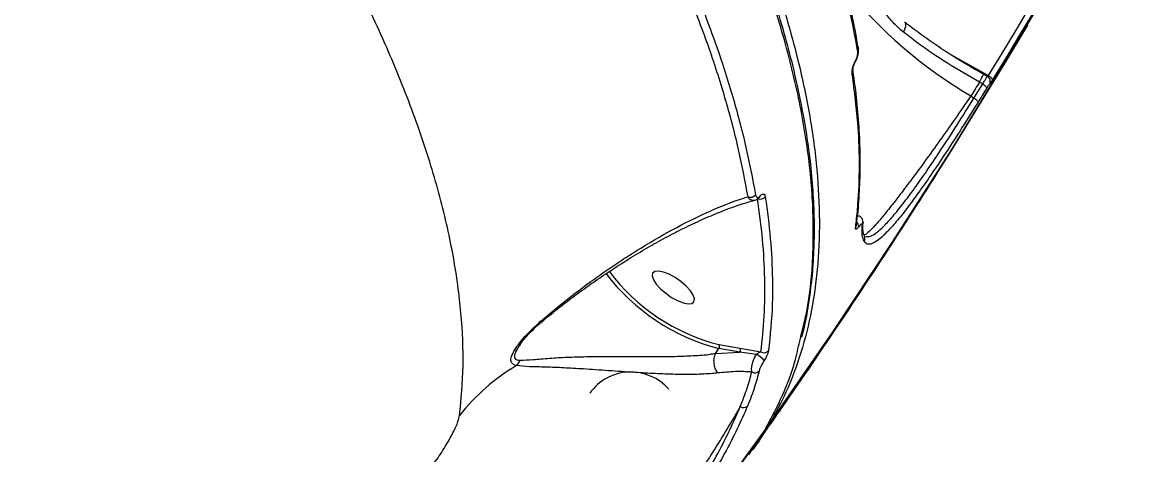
# Model space of a CAD drawing. Header units: millimetres. Extents: x -7151 to 6134, y -5040 to 5562.
# Drawn here: x -1329.2 to -1131.1, y -1053.6 to -976 of the extents above; entities that cross this region are included whole.
import ezdxf

# ---------------------------------------------------------------- set-up
doc = ezdxf.new("R2010")
doc.units = ezdxf.units.MM
for name, color, linetype in [('DIKOM_ОБЪЕКТ', 7, 'Continuous'), ('DIKOM_РАЗМЕР_ЗОНА', 7, 'Continuous'), ('DIKOM_РАЗМЕР_ОБЪЕКТА', 7, 'Continuous')]:
    doc.layers.add(name, color=color, linetype=linetype)
doc.styles.add('style1', font='arial.ttf', dxfattribs={"width": 0.8})
doc.dimstyles.new('1-50', dxfattribs={"dimtxt": 300, "dimasz": 200, "dimexe": 100, "dimexo": 0, "dimgap": 100, "dimtad": 1, "dimtxsty": 'style1', "dimcen": 200, "dimclrd": 7, "dimclre": 7, "dimclrt": 7, "dimadec": 1, "dimazin": 2, "dimtfac": 1, "dimtmove": 0, "dimatfit": 2, "dimfxl": 0, "dimlwd": 25, "dimlwe": 18, "dimarcsym": 0})

# ---------------------------------------------------------------- blocks, each defined once
blk = doc.blocks.new('*D0')
at = {"layer": 'Defpoints', "color": 0, "transparency": 16777216}
for p in [(4133.55, 168.74), (-4567.47, -1241.13), (4133.55, -4153.12)]:
    blk.add_point(p, dxfattribs=at)
at = {"layer": 'DIKOM_РАЗМЕР_ОБЪЕКТА', "color": 7, "lineweight": 18, "transparency": 16777216}
for p, q in [((4133.55, 168.74), (4133.55, -4253.12)), ((-4567.47, -1241.13), (-4567.47, -4253.12))]:
    blk.add_line(p, q, dxfattribs=at)
at = {"layer": 'DIKOM_РАЗМЕР_ОБЪЕКТА', "color": 7, "lineweight": 25, "transparency": 16777216}
blk.add_line((-4367.47, -4153.12), (3933.55, -4153.12), dxfattribs=at)
at = {"layer": 'DIKOM_РАЗМЕР_ОБЪЕКТА', "color": 7, "transparency": 16777216}
for points in [[(-4367.47, -4119.79), (-4367.47, -4186.45), (-4567.47, -4153.12)], [(3933.55, -4119.79), (3933.55, -4186.45), (4133.55, -4153.12)]]:
    blk.add_solid(points, dxfattribs=at)
at = {"layer": 'DIKOM_РАЗМЕР_ОБЪЕКТА', "color": 7, "transparency": 16777216, "insert": (150.61, -3899.95), "char_height": 300, "attachment_point": 5, "style": 'style1'}
blk.add_mtext('8700', dxfattribs=at)
blk = doc.blocks.new('*D3')
at = {"layer": 'Defpoints', "color": 0, "transparency": 16777216}
for p in [(6133.55, 253.24), (-5802.46, -2467.19), (6133.55, -4939.78)]:
    blk.add_point(p, dxfattribs=at)
at = {"layer": 'DIKOM_РАЗМЕР_ЗОНА', "color": 7, "lineweight": 18, "transparency": 16777216}
for p, q in [((6133.55, 253.24), (6133.55, -5039.78)), ((-5802.46, -2467.19), (-5802.46, -5039.78))]:
    blk.add_line(p, q, dxfattribs=at)
at = {"layer": 'DIKOM_РАЗМЕР_ЗОНА', "color": 7, "lineweight": 25, "transparency": 16777216}
blk.add_line((-5602.46, -4939.78), (5933.55, -4939.78), dxfattribs=at)
at = {"layer": 'DIKOM_РАЗМЕР_ЗОНА', "color": 7, "transparency": 16777216}
for points in [[(-5602.46, -4906.44), (-5602.46, -4973.11), (-5802.46, -4939.78)], [(5933.55, -4906.44), (5933.55, -4973.11), (6133.55, -4939.78)]]:
    blk.add_solid(points, dxfattribs=at)
at = {"layer": 'DIKOM_РАЗМЕР_ЗОНА', "color": 7, "transparency": 16777216, "insert": (186.61, -4686.61), "char_height": 300, "attachment_point": 5, "style": 'style1'}
blk.add_mtext('11950', dxfattribs=at)

msp = doc.modelspace()

# ---------------------------------------------------------------- linework, layer by layer
at = {"layer": 'DIKOM_ОБЪЕКТ', "color": 7, "linetype": 'Continuous', "lineweight": 15}
for p, q in [((-1163.336, -981.54), (-1162.524, -981.989)), ((-1162.524, -981.989), (-1156.851, -985.176)), ((-1155.606, -987.346), (-1153.702, -984.223)), ((-1153.234, -983.456), (-1152.784, -982.718)), ((-1156.293, -985.767), (-1156.96, -985.398)), ((-1156.96, -985.398), (-1156.96, -985.399)), ((-1156.851, -985.176), (-1156.071, -985.607)), ((-1157.122, -987.106), (-1157.7, -986.786)), ((-1159.227, -989.258), (-1158.684, -989.633)), ((-1178.335, -1014.249), (-1178.299, -1014.279)), ((-1239.993, -1033.828), (-1240.087, -1033.964)), ((-1204.365, -1033.829), (-1200.594, -1034.472)), ((-1205.003, -1035.418), (-1205.001, -1035.415)), ((-1205.001, -1035.415), (-1204.375, -1034.529)), ((-1205.001, -1035.415), (-1200.605, -1035.172)), ((-1200.605, -1035.172), (-1204.375, -1034.529)), ((-1197.706, -1035.621), (-1200.605, -1035.172)), ((-1200.594, -1034.472), (-1196.846, -1035.13)), ((-1196.568, -1049.839), (-1196.605, -1049.894)), ((-1196.227, -1049.254), (-1196.185, -1049.189)), ((-1199.046, -1053.59), (-1196.605, -1049.894))]:
    msp.add_line(p, q, dxfattribs=at)
at = {"layer": 'DIKOM_ОБЪЕКТ', "color": 7, "linetype": 'Continuous', "lineweight": 15, "flags": 128}
for points in [[(-1156.071, -985.607), (-1153.68, -981.683), (-1151.306, -977.749), (-1148.95, -973.804), (-1146.611, -969.849), (-1144.289, -965.883), (-1141.985, -961.907), (-1139.698, -957.921), (-1137.429, -953.926)], [(-1136.742, -954.728), (-1139.013, -958.727), (-1141.302, -962.716), (-1143.608, -966.695), (-1145.931, -970.664), (-1148.272, -974.622), (-1150.631, -978.571), (-1153.007, -982.508), (-1155.4, -986.436)], [(-1195.153, -1047.736), (-1184.023, -1031.652), (-1173.198, -1015.366), (-1162.682, -998.881), (-1152.476, -982.204), (-1145.549, -970.468)], [(-1149.111, -976.546), (-1152.854, -982.844), (-1163.059, -999.522), (-1173.576, -1016.006), (-1184.401, -1032.292), (-1195.531, -1048.376)], [(-1156.071, -985.607), (-1155.912, -985.712), (-1155.765, -985.825), (-1155.637, -985.942), (-1155.531, -986.058), (-1155.452, -986.17), (-1155.403, -986.272), (-1155.385, -986.362), (-1155.4, -986.436)], [(-1157.7, -986.786), (-1157.89, -987.095), (-1158.081, -987.405), (-1158.272, -987.714), (-1158.463, -988.023), (-1158.654, -988.332), (-1158.845, -988.64), (-1159.036, -988.949), (-1159.227, -989.258)], [(-1158.684, -989.633), (-1158.488, -989.318), (-1158.293, -989.002), (-1158.097, -988.686), (-1157.902, -988.37), (-1157.707, -988.054), (-1157.512, -987.738), (-1157.317, -987.422), (-1157.122, -987.106)], [(-1156.451, -987.935), (-1156.646, -988.251), (-1156.841, -988.567), (-1157.036, -988.883), (-1157.231, -989.2), (-1157.427, -989.516), (-1157.622, -989.832), (-1157.818, -990.148), (-1158.014, -990.464)], [(-1157.122, -987.106), (-1156.963, -987.211), (-1156.817, -987.324), (-1156.689, -987.441), (-1156.584, -987.557), (-1156.505, -987.668), (-1156.456, -987.771), (-1156.437, -987.861), (-1156.451, -987.935)], [(-1155.835, -986.995), (-1155.839, -987.009), (-1155.923, -987.186)], [(-1158.684, -989.633), (-1158.525, -989.739), (-1158.38, -989.852), (-1158.252, -989.969), (-1158.147, -990.085), (-1158.068, -990.197), (-1158.019, -990.3), (-1158, -990.39), (-1158.014, -990.464)], [(-1178.567, -1011.908), (-1178.567, -1011.915), (-1178.568, -1011.973)], [(-1178.406, -1014.229), (-1178.393, -1014.25), (-1178.382, -1014.265)], [(-1216.252, -1021.019), (-1216.341, -1021.528), (-1216.123, -1022.202), (-1215.616, -1022.988), (-1214.86, -1023.821), (-1213.917, -1024.634), (-1212.863, -1025.362), (-1211.784, -1025.944), (-1210.768, -1026.335), (-1209.895, -1026.502), (-1209.238, -1026.432), (-1208.849, -1026.131), (-1208.76, -1025.622), (-1208.978, -1024.948), (-1209.485, -1024.162), (-1210.241, -1023.329), (-1211.184, -1022.516), (-1212.238, -1021.788), (-1213.316, -1021.206), (-1214.333, -1020.815), (-1215.206, -1020.648), (-1215.863, -1020.718), (-1216.252, -1021.019)], [(-1338.041, -1211.187), (-1323.775, -1197.667), (-1309.772, -1183.894), (-1296.035, -1169.872), (-1282.569, -1155.605), (-1269.378, -1141.098), (-1256.466, -1126.354), (-1243.838, -1111.379), (-1231.496, -1096.177), (-1219.444, -1080.752), (-1207.687, -1065.109), (-1196.227, -1049.254)], [(-1196.587, -1049.762), (-1196.584, -1049.821), (-1196.605, -1049.894)], [(-1196.568, -1049.839), (-1196.499, -1049.699), (-1196.46, -1049.583)], [(-1196.605, -1049.894), (-1208.065, -1065.75), (-1219.822, -1081.392), (-1231.874, -1096.817), (-1244.215, -1112.019), (-1256.844, -1126.995), (-1269.756, -1141.738), (-1282.947, -1156.245), (-1296.413, -1170.512), (-1310.149, -1184.535), (-1324.153, -1198.308), (-1338.419, -1211.827)]]:
    msp.add_lwpolyline(points, dxfattribs=at)
at = {"layer": 'DIKOM_ОБЪЕКТ', "color": 7, "linetype": 'Continuous', "lineweight": 15}
for centre, radius, start, end in [((-1117.87, -918.537), 81.926, 218.66671, 239.68088), ((-1180.169, -980.662), 0.792, 324.23972, 13.77396), ((-1181.162, -984.838), 0.808, 324.53554, 9.39715), ((-1189.036, -969.176), 35.945, 330.66427, 333.17031), ((-1152.62, -987.609), 4.881, 150.0926, 153.78796), ((-1198.695, -1006.323), 1.102, 245.35433, 322.37526), ((-1196.944, -1006.654), 1.096, 242.76005, 322.46316), ((-1197.291, -1007.151), 0.327, 321.14725, 358.85339), ((-1180.263, -1012.637), 0.935, 356.71949, 52.02651), ((-1179.461, -1011.923), 0.895, 326.23869, 356.79982), ((-1180.591, -1012.395), 0.839, 325.21532, 353.46174), ((-1179.212, -1014.796), 0.985, 328.08437, 32.64302), ((-1195.137, -998.715), 36.986, 217.12402, 255.5371), ((-1195.644, -999.466), 35.452, 216.74185, 255.76026), ((-1204.87, -1034.172), 0.611, 324.18194, 34.1399), ((-1201.1, -1034.814), 0.611, 324.20596, 34.07686), ((-1198.848, -1038.636), 3.224, 37.51748, 69.24189), ((-1196.294, -1034.245), 1.043, 238.06159, 321.84305), ((-1221.576, -1069.645), 37.3, 120.75045, 141.69721), ((-1242.373, -1035.667), 2.583, 311.89969, 337.86651), ((-1220.153, -1047.729), 9, 40.88338, 144.72948), ((-1197.96, -1037.832), 1.041, 239.26647, 319.9115), ((-1199.961, -1044.094), 1.029, 235.23384, 312.65909), ((-1195.976, -1047.169), 1, 291.7391, 324.78047), ((-1195.88, -1047.218), 0.892, 289.40652, 324.54629), ((-1197.049, -1048.686), 1, 324.6785, 329.82258), ((-1196.254, -1047.862), 0.887, 292.73825, 324.60326), ((-1195.854, -1048.275), 0.339, 342.60759, 34.13767)]:
    msp.add_arc(centre, radius, start, end, dxfattribs=at)
for points, knots in [([(-1644.194, -574.397), (-1640.487, -575.949), (-1630.501, -580.13), (-1613.988, -587.531), (-1594.658, -596.742), (-1574.97, -606.711), (-1554.984, -617.422), (-1534.762, -628.858), (-1514.749, -640.766), (-1495.011, -653.094), (-1475.602, -665.784), (-1456.207, -679.04), (-1436.895, -692.841), (-1417.736, -707.152), (-1399.153, -721.657), (-1381.196, -736.301), (-1363.9, -751.029), (-1346.984, -766.08), (-1330.523, -781.415), (-1314.589, -796.987), (-1299.53, -812.453), (-1285.379, -827.762), (-1272.146, -842.868), (-1259.615, -858.018), (-1247.862, -873.158), (-1236.947, -888.236), (-1227.11, -902.92), (-1218.361, -917.167), (-1210.683, -930.949), (-1203.95, -944.488), (-1198.23, -957.727), (-1193.566, -970.611), (-1190.209, -982.337), (-1187.982, -992.96), (-1186.704, -1002.551), (-1186.247, -1011.725), (-1186.627, -1020.451), (-1187.834, -1028.637), (-1189.859, -1036.244), (-1192.328, -1042.573), (-1194.336, -1046.242), (-1195.153, -1047.736)], [0, 0, 0, 0, 0.01565191, 0.04216801, 0.06870427, 0.0952203, 0.12250625, 0.14981467, 0.17710061, 0.20361639, 0.23015267, 0.25666869, 0.28395471, 0.31126297, 0.33854913, 0.365065, 0.39160125, 0.41811705, 0.44540318, 0.47271133, 0.49999739, 0.52651332, 0.55304962, 0.5795654, 0.60685157, 0.63415992, 0.66144592, 0.68796171, 0.71449799, 0.74101386, 0.7682998, 0.79560805, 0.82289418, 0.84597232, 0.86907733, 0.89218252, 0.91550637, 0.93883056, 0.96156378, 0.98434854, 1, 1, 1, 1]), ([(-1189.792, -1032.711), (-1189.354, -1031.003), (-1188.159, -1026.35), (-1187.4, -1017.916), (-1187.456, -1007.484), (-1188.712, -996.283), (-1191.078, -984.602), (-1194.534, -972.48), (-1199.02, -959.982), (-1204.61, -946.901), (-1211.331, -933.26), (-1219.188, -919.094), (-1228.007, -904.714), (-1237.736, -890.174), (-1248.302, -875.532), (-1259.878, -860.549), (-1272.467, -845.263), (-1286.049, -829.721), (-1300.157, -814.447), (-1314.693, -799.493), (-1329.555, -784.901), (-1345.161, -770.254), (-1361.489, -755.596), (-1378.501, -740.975), (-1396.063, -726.516), (-1414.132, -712.266), (-1432.653, -698.271), (-1451.69, -684.489), (-1471.2, -670.979), (-1491.124, -657.794), (-1511.024, -645.225), (-1530.832, -633.301), (-1550.483, -622.036), (-1570.298, -611.247), (-1590.214, -600.988), (-1610.157, -591.326), (-1628.539, -582.949), (-1640.137, -578.07), (-1645.266, -575.913)], [0, 0, 0, 0, 0.016245, 0.0442546, 0.0730778, 0.1019245, 0.1307476, 0.1587571, 0.1867884, 0.2147979, 0.2436212, 0.2724678, 0.301291, 0.3293005, 0.3573317, 0.3853414, 0.4141644, 0.4430111, 0.4718343, 0.4988356, 0.5258559, 0.552857, 0.5805843, 0.6083323, 0.6360595, 0.6640692, 0.6921004, 0.7201101, 0.7489334, 0.7777801, 0.8066034, 0.8346131, 0.8626442, 0.8906539, 0.9194772, 0.9483238, 0.9771472, 1, 1, 1, 1]), ([(-1250.847, -1046.526), (-1250.569, -1043.602), (-1250.013, -1037.753), (-1250.435, -1028.255), (-1251.787, -1018.167), (-1254.199, -1007.443), (-1257.662, -996.12), (-1262.107, -984.445), (-1267.495, -972.466), (-1273.766, -960.238), (-1281.025, -947.562), (-1289.286, -934.464), (-1298.547, -920.98), (-1308.605, -907.403), (-1319.408, -893.784), (-1330.888, -880.17), (-1343.229, -866.344), (-1356.426, -852.346), (-1370.452, -838.222), (-1385.008, -824.274), (-1400.032, -810.548), (-1415.455, -797.08), (-1431.519, -783.66), (-1448.195, -770.339), (-1465.44, -757.167), (-1482.89, -744.421), (-1500.482, -732.137), (-1518.151, -720.339), (-1536.171, -708.845), (-1554.491, -697.712), (-1573.057, -686.983), (-1590.171, -677.612), (-1605.798, -669.445), (-1615.197, -664.808), (-1619.9, -662.487)], [0, 0, 0, 0, 0.0311786, 0.062381, 0.0935595, 0.1256444, 0.1577553, 0.1898402, 0.2210204, 0.2522246, 0.2834047, 0.3154898, 0.3476011, 0.3796862, 0.4108891, 0.4421159, 0.4733188, 0.5054258, 0.5375586, 0.5696655, 0.6009196, 0.6321978, 0.6634522, 0.69561, 0.7277941, 0.7599519, 0.7912843, 0.8226406, 0.853973, 0.886209, 0.918471, 0.9507073, 0.9753305, 1, 1, 1, 1]), ([(-1189.536, -1032.501), (-1189.418, -1032.063), (-1188.909, -1030.171), (-1188.276, -1026.661), (-1187.648, -1021.971), (-1187.307, -1017.116), (-1187.229, -1012.11), (-1187.421, -1006.948), (-1187.882, -1001.628), (-1188.611, -996.151), (-1189.611, -990.513), (-1190.881, -984.718), (-1192.414, -978.786), (-1194.208, -972.742), (-1196.257, -966.602), (-1198.558, -960.37), (-1201.112, -954.044), (-1203.919, -947.621), (-1206.979, -941.1), (-1210.293, -934.478), (-1213.861, -927.755), (-1217.685, -920.928), (-1221.767, -913.994), (-1226.106, -906.953), (-1230.693, -899.824), (-1235.507, -892.635), (-1240.533, -885.413), (-1245.764, -878.167), (-1251.201, -870.893), (-1256.846, -863.589), (-1262.7, -856.251), (-1268.766, -848.878), (-1275.044, -841.468), (-1281.535, -834.019), (-1288.244, -826.529), (-1295.172, -818.994), (-1302.307, -811.428), (-1309.618, -803.866), (-1317.079, -796.334), (-1324.679, -788.844), (-1332.423, -781.388), (-1340.311, -773.967), (-1348.345, -766.579), (-1356.524, -759.225), (-1364.848, -751.904), (-1373.315, -744.617), (-1381.932, -737.367), (-1389.432, -731.168), (-1394.102, -727.411), (-1395.81, -726.037)], [0, 0, 0, 0, 0.0065122, 0.0281707, 0.0497975, 0.0714171, 0.0930499, 0.114713, 0.136428, 0.1582172, 0.1801025, 0.2021063, 0.2241796, 0.2461684, 0.2680458, 0.289839, 0.3115722, 0.3332693, 0.3549548, 0.376652, 0.398378, 0.4201579, 0.4420164, 0.4639776, 0.4860357, 0.5080613, 0.5299546, 0.5517547, 0.5734854, 0.5951723, 0.61684, 0.6385134, 0.6602098, 0.6819527, 0.7037677, 0.7256785, 0.7477043, 0.7697337, 0.7916102, 0.8134162, 0.8351692, 0.856887, 0.8785869, 0.9002871, 0.9220018, 0.9437456, 0.9655365, 0.9873925, 1, 1, 1, 1]), ([(-1171.362, -977.797), (-1171.991, -977.243), (-1173.25, -976.135), (-1175.047, -973.79), (-1176.635, -970.79), (-1177.792, -967.076), (-1178.349, -963.153), (-1178.329, -959.359), (-1177.867, -955.805), (-1177.044, -952.451), (-1175.954, -949.662), (-1174.831, -947.624), (-1173.88, -946.239), (-1172.851, -945.073), (-1171.547, -943.929), (-1169.97, -942.986), (-1167.788, -942.251), (-1165.14, -942.03), (-1162.133, -942.466), (-1160.049, -943.29), (-1159.1, -943.665)], [0, 0, 0, 0, 0.0450779, 0.0901815, 0.1588881, 0.227684, 0.2984044, 0.3691144, 0.4250496, 0.480819, 0.5408216, 0.5713835, 0.6019548, 0.6344687, 0.6670317, 0.7198489, 0.7727729, 0.8528862, 0.9329898, 1, 1, 1, 1]), ([(-1179.526, -981.126), (-1180.068, -978.235), (-1181.153, -972.454), (-1183.593, -963.354), (-1186.58, -953.975), (-1189.113, -947.466), (-1190.38, -944.211)], [0, 0, 0, 0, 0.249096, 0.4981956, 0.7490976, 1, 1, 1, 1]), ([(-1179.458, -980.495), (-1179.549, -979.913), (-1179.931, -977.473), (-1180.876, -973.039), (-1182.294, -967.191), (-1183.995, -961.205), (-1185.962, -955.095), (-1188.053, -949.191), (-1189.614, -945.271), (-1190.331, -943.473)], [0, 0, 0, 0, 0.0508034, 0.2128903, 0.3751229, 0.537457, 0.6998429, 0.8622323, 1, 1, 1, 1]), ([(-1199.155, -1007.324), (-1199.696, -1004.44), (-1200.778, -998.673), (-1203.214, -989.595), (-1206.194, -980.238), (-1208.721, -973.745), (-1209.985, -970.498)], [0, 0, 0, 0, 0.2490989, 0.4981951, 0.7490966, 1, 1, 1, 1]), ([(-1208.678, -970.084), (-1207.421, -973.315), (-1204.905, -979.777), (-1201.917, -989.136), (-1199.463, -998.261), (-1198.37, -1004.084), (-1197.823, -1006.995)], [0, 0, 0, 0, 0.2490974, 0.498194, 0.7490969, 1, 1, 1, 1]), ([(-1171.119, -976.057), (-1171.056, -976.115), (-1170.914, -976.248), (-1170.918, -976.699), (-1171.071, -977.216), (-1171.252, -977.598), (-1171.341, -977.76), (-1171.362, -977.797)], [0, 0, 0, 0, 0.22246955, 0.50944739, 0.79642296, 0.95336036, 1, 1, 1, 1]), ([(-1156.945, -985.373), (-1157.727, -984.936), (-1159.564, -983.911), (-1162.373, -982.189), (-1165.361, -980.243), (-1168.205, -978.232), (-1170.117, -976.821), (-1171.02, -976.082), (-1171.08, -976.033)], [0, 0, 0, 0, 0.154078, 0.361512, 0.5696966, 0.7778575, 0.9852548, 1, 1, 1, 1]), ([(-1157.7, -986.786), (-1159.624, -985.681), (-1163.529, -983.439), (-1168.054, -980.345), (-1170.549, -978.423), (-1171.362, -977.797)], [0, 0, 0, 0, 0.3958713, 0.8032234, 1, 1, 1, 1]), ([(-1179.887, -983.046), (-1179.834, -982.95), (-1179.682, -982.674), (-1179.509, -982.151), (-1179.371, -981.508), (-1179.316, -980.962), (-1179.39, -980.646), (-1179.415, -980.54)], [0, 0, 0, 0, 0.105876, 0.3019699, 0.5465113, 0.8476982, 1, 1, 1, 1]), ([(-1179.997, -983.168), (-1179.933, -983.048), (-1179.804, -982.811), (-1179.642, -982.366), (-1179.508, -981.801), (-1179.49, -981.382), (-1179.52, -981.167), (-1179.526, -981.126)], [0, 0, 0, 0, 0.1456192, 0.2899921, 0.532131, 0.9098282, 1, 1, 1, 1]), ([(-1180.504, -985.306), (-1180.51, -985.261), (-1180.537, -985.035), (-1180.51, -984.59), (-1180.365, -983.997), (-1180.195, -983.535), (-1180.063, -983.29), (-1179.997, -983.168)], [0, 0, 0, 0, 0.0951013, 0.4720035, 0.7157884, 0.8572586, 1, 1, 1, 1]), ([(-1180.362, -984.709), (-1180.364, -984.698), (-1180.372, -984.654), (-1180.371, -984.395), (-1180.3, -984.021), (-1180.187, -983.667), (-1180.085, -983.433), (-1180.011, -983.289), (-1179.975, -983.234), (-1179.968, -983.223)], [0, 0, 0, 0, 0.0992583, 0.3845498, 0.6607995, 0.811337, 0.9105157, 0.9821532, 1, 1, 1, 1]), ([(-1179.902, -1012.874), (-1179.868, -1012.602), (-1179.696, -1011.241), (-1179.345, -1007.646), (-1179.13, -1001.922), (-1179.366, -994.163), (-1180.097, -988.475), (-1180.504, -985.306)], [0, 0, 0, 0, 0.0321656, 0.1608351, 0.418395, 0.6759562, 1, 1, 1, 1]), ([(-1179.781, -1012.49), (-1179.744, -1012.251), (-1179.466, -1010.453), (-1179.203, -1006.945), (-1179.013, -1001.967), (-1179.114, -996.836), (-1179.497, -991.556), (-1179.928, -987.511), (-1180.314, -985.181), (-1180.392, -984.707)], [0, 0, 0, 0, 0.0284091, 0.2138643, 0.3990461, 0.5837047, 0.7680059, 0.952809, 1, 1, 1, 1]), ([(-1157.122, -987.106), (-1157.102, -987.072), (-1156.95, -986.814), (-1156.688, -986.375), (-1156.43, -985.957), (-1156.298, -985.756), (-1156.307, -985.787), (-1156.309, -985.796)], [0, 0, 0, 0, 0.0438495, 0.3276937, 0.6114557, 0.8949435, 1, 1, 1, 1]), ([(-1155.839, -986.994), (-1155.83, -986.973), (-1155.808, -986.921), (-1155.773, -986.742), (-1155.773, -986.497), (-1155.861, -986.201), (-1156.038, -985.932), (-1156.218, -985.826), (-1156.297, -985.779)], [0, 0, 0, 0, 0.08042897, 0.20321312, 0.37437437, 0.58349416, 0.81607522, 1, 1, 1, 1]), ([(-1156.294, -985.839), (-1156.28, -985.832), (-1156.253, -985.819), (-1156.178, -985.741), (-1156.113, -985.662), (-1156.076, -985.614), (-1156.071, -985.607)], [0, 0, 0, 0, 0.3171719, 0.6342186, 0.9509166, 1, 1, 1, 1]), ([(-1155.4, -986.436), (-1155.413, -986.456), (-1155.507, -986.609), (-1155.669, -986.868), (-1155.837, -987.12), (-1155.935, -987.247), (-1155.927, -987.206), (-1155.923, -987.186)], [0, 0, 0, 0, 0.0371799, 0.2778803, 0.5185609, 0.7591779, 1, 1, 1, 1]), ([(-1155.923, -987.186), (-1155.919, -987.166), (-1155.912, -987.126), (-1156.011, -987.252), (-1156.18, -987.503), (-1156.344, -987.761), (-1156.438, -987.914), (-1156.451, -987.935)], [0, 0, 0, 0, 0.2407893, 0.4813875, 0.7220531, 0.9627821, 1, 1, 1, 1]), ([(-1159.227, -989.258), (-1160.185, -990.642), (-1162.101, -993.411), (-1164.826, -997.272), (-1167.399, -1000.856), (-1169.777, -1004.1), (-1171.934, -1006.966), (-1173.83, -1009.397), (-1175.445, -1011.37), (-1176.768, -1012.873), (-1177.72, -1013.791), (-1178.246, -1014.215), (-1178.348, -1014.177), (-1178.354, -1014.175)], [0, 0, 0, 0, 0.09780092, 0.19560141, 0.29450302, 0.39371368, 0.49261809, 0.59250087, 0.69270048, 0.79258098, 0.89314146, 0.99402623, 1, 1, 1, 1]), ([(-1178.073, -1014.465), (-1177.809, -1014.477), (-1177.283, -1014.5), (-1176.169, -1013.824), (-1174.817, -1012.618), (-1173.22, -1010.87), (-1171.4, -1008.621), (-1169.363, -1005.885), (-1167.14, -1002.721), (-1164.619, -998.973), (-1161.805, -994.639), (-1159.724, -991.302), (-1158.684, -989.633)], [0, 0, 0, 0, 0.09724644, 0.19418178, 0.2911243, 0.38837505, 0.48531962, 0.58200765, 0.67900514, 0.77569784, 0.88784709, 1, 1, 1, 1]), ([(-1197.904, -1051.994), (-1196.244, -1049.641), (-1190.999, -1042.204), (-1182.384, -1029.536), (-1172.144, -1013.942), (-1163.922, -1001.036), (-1159.212, -993.272), (-1157.726, -990.823)], [0, 0, 0, 0, 0.1180391, 0.3729162, 0.6277781, 0.8826211, 1, 1, 1, 1]), ([(-1158.014, -990.464), (-1159.078, -992.166), (-1161.206, -995.57), (-1164.083, -999.991), (-1166.658, -1003.814), (-1168.929, -1007.043), (-1171.006, -1009.83), (-1172.869, -1012.14), (-1174.47, -1013.869), (-1175.467, -1014.845), (-1175.852, -1015.071), (-1175.866, -1015.079)], [0, 0, 0, 0, 0.1384964, 0.2769968, 0.3964326, 0.5162498, 0.63569, 0.7554917, 0.8756763, 0.9954784, 1, 1, 1, 1]), ([(-1236.312, -1029.633), (-1236.144, -1029.488), (-1234.434, -1028.025), (-1231.214, -1025.409), (-1226.77, -1022.08), (-1222.479, -1019.117), (-1217.47, -1015.914), (-1211.863, -1012.684), (-1205.883, -1009.763), (-1201.738, -1008.131), (-1199.595, -1007.461), (-1199.155, -1007.324)], [0, 0, 0, 0, 0.0115166, 0.1169975, 0.2229799, 0.3292412, 0.435101, 0.6083279, 0.7820031, 0.9552823, 1, 1, 1, 1]), ([(-1235.874, -1029.526), (-1235.109, -1028.893), (-1233.435, -1027.509), (-1230.825, -1025.501), (-1227.974, -1023.412), (-1224.929, -1021.303), (-1221.732, -1019.203), (-1218.444, -1017.18), (-1215.142, -1015.284), (-1211.847, -1013.53), (-1208.577, -1011.936), (-1205.347, -1010.503), (-1202.253, -1009.293), (-1199.763, -1008.436), (-1198.4, -1008.08), (-1197.933, -1007.958)], [0, 0, 0, 0, 0.0517044, 0.1132031, 0.1792047, 0.2507675, 0.329772, 0.4115991, 0.4963159, 0.5837448, 0.6735542, 0.7659971, 0.8601567, 0.9521233, 1, 1, 1, 1]), ([(-1197.934, -1007.953), (-1197.97, -1007.969), (-1198.175, -1008.056), (-1198.575, -1007.965), (-1198.94, -1007.697), (-1199.111, -1007.399), (-1199.155, -1007.324)], [0, 0, 0, 0, 0.0678018, 0.3852828, 0.8441605, 1, 1, 1, 1]), ([(-1197.916, -1007.959), (-1197.767, -1007.904), (-1197.437, -1007.782), (-1197.181, -1007.505), (-1197.04, -1007.353)], [0, 0, 0, 0, 0.4500867, 1, 1, 1, 1]), ([(-1197.823, -1006.995), (-1197.77, -1007.169), (-1197.692, -1007.428), (-1197.44, -1007.492), (-1197.23, -1007.411), (-1197.065, -1007.271), (-1196.982, -1007.177), (-1196.964, -1007.157)], [0, 0, 0, 0, 0.4455893, 0.6623227, 0.8364629, 0.9656736, 1, 1, 1, 1]), ([(-1196.846, -1035.13), (-1196.619, -1033.003), (-1196.167, -1028.749), (-1196.108, -1021.992), (-1196.464, -1014.986), (-1197.119, -1010.081), (-1197.446, -1007.629)], [0, 0, 0, 0, 0.2493134, 0.4986286, 0.7493149, 1, 1, 1, 1]), ([(-1197.039, -1007.36), (-1197.035, -1007.355), (-1197.011, -1007.325), (-1196.99, -1007.308), (-1196.992, -1007.309), (-1196.992, -1007.309)], [0, 0, 0, 0, 0.1231934, 0.6363468, 1, 1, 1, 1]), ([(-1196.964, -1007.157), (-1196.946, -1007.136), (-1196.86, -1007.038), (-1196.687, -1006.894), (-1196.466, -1006.81), (-1196.204, -1006.875), (-1196.126, -1007.144), (-1196.075, -1007.322)], [0, 0, 0, 0, 0.0349107, 0.1620258, 0.3362721, 0.5591277, 1, 1, 1, 1]), ([(-1196.075, -1007.322), (-1196.028, -1007.64), (-1195.792, -1009.231), (-1195.273, -1013.318), (-1194.799, -1019.432), (-1194.698, -1027.115), (-1195.196, -1032.108), (-1195.473, -1034.89)], [0, 0, 0, 0, 0.0321648, 0.1608338, 0.4183955, 0.6759544, 1, 1, 1, 1]), ([(-1178.579, -1011.973), (-1178.573, -1011.921), (-1178.554, -1011.757), (-1178.618, -1011.428), (-1178.84, -1011.063), (-1179.123, -1010.828), (-1179.329, -1010.789), (-1179.399, -1010.775)], [0, 0, 0, 0, 0.1263711, 0.4040441, 0.6396881, 0.8782728, 1, 1, 1, 1]), ([(-1178.717, -1012.42), (-1178.722, -1012.348), (-1178.732, -1012.205), (-1178.874, -1012.22), (-1179.078, -1012.377), (-1179.248, -1012.589), (-1179.329, -1012.69)], [0, 0, 0, 0, 0.2975273, 0.589047, 0.8028752, 1, 1, 1, 1]), ([(-1178.356, -1014.24), (-1178.383, -1014.192), (-1178.447, -1014.077), (-1178.561, -1013.531), (-1178.61, -1012.81), (-1178.569, -1012.168), (-1178.552, -1011.908)], [0, 0, 0, 0, 0.20895879, 0.50016095, 0.79767488, 1, 1, 1, 1]), ([(-1179.329, -1012.69), (-1179.35, -1012.718), (-1179.443, -1012.839), (-1179.605, -1013.02), (-1179.786, -1013.151), (-1179.909, -1013.13), (-1179.904, -1012.961), (-1179.902, -1012.874)], [0, 0, 0, 0, 0.0490821, 0.2179234, 0.4266431, 0.7022354, 1, 1, 1, 1]), ([(-1178.376, -1015.317), (-1178.507, -1014.993), (-1178.772, -1014.34), (-1178.736, -1013.063), (-1178.717, -1012.42)], [0, 0, 0, 0, 0.4965016, 1, 1, 1, 1]), ([(-1178.329, -1014.25), (-1178.324, -1014.255), (-1178.312, -1014.267), (-1178.341, -1014.213), (-1178.358, -1014.182)], [0, 0, 0, 0, 0.4223513, 1, 1, 1, 1]), ([(-1175.866, -1015.079), (-1176.24, -1015.327), (-1177.003, -1015.833), (-1177.844, -1015.918), (-1178.199, -1015.517), (-1178.376, -1015.317)], [0, 0, 0, 0, 0.3244832, 0.6627711, 1, 1, 1, 1]), ([(-1240.648, -1037.589), (-1241.012, -1037.462), (-1241.643, -1037.242), (-1241.701, -1036.272), (-1241.199, -1035.117), (-1240.387, -1033.897), (-1238.927, -1032.058), (-1237.412, -1030.653), (-1236.312, -1029.633)], [0, 0, 0, 0, 0.1914553, 0.3312376, 0.470488, 0.5823756, 0.6969209, 1, 1, 1, 1]), ([(-1240.108, -1033.952), (-1239.949, -1033.723), (-1239.589, -1033.204), (-1238.765, -1032.241), (-1237.634, -1031.089), (-1236.644, -1030.158), (-1235.999, -1029.648), (-1235.883, -1029.555)], [0, 0, 0, 0, 0.1716066, 0.3889006, 0.6400408, 0.9346947, 1, 1, 1, 1]), ([(-1236.312, -1029.633), (-1236.29, -1029.635), (-1236.13, -1029.652), (-1235.95, -1029.649), (-1235.891, -1029.533), (-1235.882, -1029.517)], [0, 0, 0, 0, 0.1224792, 0.8767736, 1, 1, 1, 1]), ([(-1240.087, -1033.964), (-1240.222, -1034.156), (-1240.665, -1034.78), (-1241.072, -1035.703), (-1240.995, -1036.529), (-1240.355, -1036.599), (-1239.98, -1036.64)], [0, 0, 0, 0, 0.1153192, 0.3753282, 0.6337232, 1, 1, 1, 1]), ([(-1196.227, -1049.254), (-1195.415, -1047.756), (-1193.228, -1043.722), (-1190.998, -1038.251), (-1190.068, -1033.977), (-1189.792, -1032.711)], [0, 0, 0, 0, 0.2935114, 0.790761, 1, 1, 1, 1]), ([(-1239.98, -1036.64), (-1239.251, -1036.604), (-1237.767, -1036.53), (-1234.83, -1036.253), (-1231.61, -1036.074), (-1227.996, -1035.969), (-1223.829, -1035.945), (-1219.612, -1035.972), (-1215.691, -1035.98), (-1212.258, -1035.95), (-1208.949, -1035.795), (-1206.498, -1035.687), (-1205.33, -1035.418), (-1205.003, -1035.418), (-1205.003, -1035.418)], [0, 0, 0, 0, 0.1058592, 0.2153356, 0.3127861, 0.4120307, 0.5248136, 0.6413481, 0.7237017, 0.8082105, 0.8893737, 0.9734939, 0.9999871, 1, 1, 1, 1]), ([(-1204.582, -1038.912), (-1204.605, -1038.883), (-1204.675, -1038.792), (-1204.87, -1038.487), (-1205.118, -1037.915), (-1205.273, -1037.081), (-1205.265, -1036.188), (-1205.094, -1035.685), (-1205.003, -1035.418)], [0, 0, 0, 0, 0.03431557, 0.10610209, 0.32206137, 0.53805725, 0.75402929, 1, 1, 1, 1]), ([(-1198.493, -1038.727), (-1198.516, -1038.457), (-1198.558, -1037.962), (-1198.353, -1037.061), (-1198.066, -1036.274), (-1197.828, -1035.843), (-1197.706, -1035.621)], [0, 0, 0, 0, 0.33122498, 0.60780254, 0.79833199, 1, 1, 1, 1]), ([(-1197.706, -1035.621), (-1197.679, -1035.595), (-1197.635, -1035.551), (-1197.537, -1035.471), (-1197.38, -1035.362), (-1197.147, -1035.237), (-1196.965, -1035.165), (-1196.863, -1035.135), (-1196.846, -1035.13)], [0, 0, 0, 0, 0.072689, 0.1227948, 0.2790495, 0.5490588, 0.9248239, 1, 1, 1, 1]), ([(-1195.473, -1034.89), (-1195.477, -1034.913), (-1195.497, -1035.052), (-1195.595, -1035.367), (-1195.809, -1035.847), (-1196.044, -1036.289), (-1196.209, -1036.544), (-1196.291, -1036.672)], [0, 0, 0, 0, 0.0639388, 0.3885577, 0.6455438, 0.8222551, 1, 1, 1, 1]), ([(-1204.582, -1038.912), (-1204.899, -1038.945), (-1206.184, -1039.081), (-1208.693, -1039.194), (-1212.166, -1039.182), (-1215.778, -1039.043), (-1219.83, -1038.805), (-1224.221, -1038.496), (-1228.515, -1038.194), (-1232.241, -1037.989), (-1235.505, -1037.844), (-1238.488, -1037.817), (-1239.929, -1037.665), (-1240.648, -1037.589)], [0, 0, 0, 0, 0.0275926, 0.1121802, 0.1968251, 0.2807364, 0.3647061, 0.4782479, 0.5919091, 0.6886518, 0.7854177, 0.892857, 1, 1, 1, 1]), ([(-1196.291, -1036.672), (-1196.377, -1036.806), (-1196.547, -1037.072), (-1196.798, -1037.539), (-1197.039, -1038.065), (-1197.119, -1038.346), (-1197.164, -1038.502)], [0, 0, 0, 0, 0.184909, 0.3685857, 0.6500786, 1, 1, 1, 1]), ([(-1198.493, -1038.727), (-1199.464, -1038.685), (-1201.417, -1038.602), (-1203.524, -1038.809), (-1204.582, -1038.912)], [0, 0, 0, 0, 0.4978633, 1, 1, 1, 1]), ([(-1200.548, -1044.939), (-1200.101, -1043.808), (-1199.201, -1041.53), (-1198.73, -1039.665), (-1198.493, -1038.727)], [0, 0, 0, 0, 0.4964807, 1, 1, 1, 1]), ([(-1197.164, -1038.502), (-1197.402, -1039.448), (-1197.882, -1041.353), (-1198.801, -1043.679), (-1199.264, -1044.85)], [0, 0, 0, 0, 0.4964835, 1, 1, 1, 1]), ([(-1200.548, -1044.939), (-1201.285, -1046.186), (-1202.76, -1048.681), (-1205.303, -1052.795), (-1207.957, -1056.985), (-1210.665, -1061.175), (-1213.538, -1065.542), (-1216.547, -1070.042), (-1219.65, -1074.613), (-1222.807, -1079.197), (-1225.977, -1083.732), (-1229.129, -1088.181), (-1231.172, -1091.009), (-1232.191, -1092.421)], [0, 0, 0, 0, 0.1033765, 0.2067528, 0.2946085, 0.3827369, 0.4705921, 0.5587503, 0.6471817, 0.7353376, 0.8234686, 0.9118718, 1, 1, 1, 1]), ([(-1231.647, -1092.796), (-1230.553, -1091.422), (-1228.362, -1088.67), (-1225.022, -1084.303), (-1221.697, -1079.825), (-1218.427, -1075.267), (-1215.26, -1070.691), (-1212.242, -1066.154), (-1209.426, -1061.714), (-1206.845, -1057.415), (-1204.434, -1053.116), (-1202.252, -1048.876), (-1201.116, -1046.251), (-1200.548, -1044.939)], [0, 0, 0, 0, 0.0886903, 0.1776672, 0.2663576, 0.3550659, 0.4440564, 0.5327618, 0.6211385, 0.7097975, 0.798177, 0.8990866, 1, 1, 1, 1]), ([(-1199.264, -1044.85), (-1199.848, -1046.189), (-1201.016, -1048.866), (-1203.252, -1053.19), (-1205.72, -1057.578), (-1208.36, -1061.966), (-1211.238, -1066.499), (-1214.32, -1071.132), (-1217.554, -1075.804), (-1220.891, -1080.46), (-1224.282, -1085.034), (-1227.688, -1089.496), (-1229.922, -1092.308), (-1231.038, -1093.712)], [0, 0, 0, 0, 0.1009686, 0.2019364, 0.2903379, 0.3790215, 0.4674239, 0.5561132, 0.6450891, 0.733781, 0.8224235, 0.9113537, 1, 1, 1, 1]), ([(-1257.03, -1057.241), (-1256.399, -1056.424), (-1255.144, -1054.799), (-1253.374, -1052.106), (-1251.955, -1049.604), (-1251.089, -1047.667), (-1250.918, -1046.862), (-1250.847, -1046.526)], [0, 0, 0, 0, 0.2180266, 0.4332405, 0.6437973, 0.8514393, 1, 1, 1, 1]), ([(-1195.531, -1048.376), (-1196.389, -1049.843), (-1197.332, -1051.454), (-1198.546, -1052.871), (-1198.654, -1052.998)], [0, 0, 0, 0, 0.9106606, 1, 1, 1, 1])]:
    msp.add_open_spline(points, degree=3, knots=knots, dxfattribs=at)

# ---------------------------------------------------------------- dimensions: what is measured, and where the dimension line sits
at = {"layer": 'DIKOM_РАЗМЕР_ЗОНА'}
dim = msp.add_linear_dim(base=(6133.546, -4939.778), p1=(-5802.455, -2467.185), p2=(6133.546, 253.243), text='11950', dimstyle='1-50', dxfattribs=at)
dim.commit()
dim.dimension.update_dxf_attribs({"geometry": '*D3', "text_midpoint": (186.606, -4939.778), "dimtype": 160})
at = {"layer": 'DIKOM_РАЗМЕР_ОБЪЕКТА'}
dim = msp.add_linear_dim(base=(4133.546, -4153.121), p1=(-4567.472, -1241.128), p2=(4133.546, 168.743), text='8700', dimstyle='1-50', dxfattribs=at)
dim.commit()
dim.dimension.update_dxf_attribs({"geometry": '*D0', "text_midpoint": (150.606, -4153.121), "dimtype": 160})

doc.saveas('drawing.dxf')
